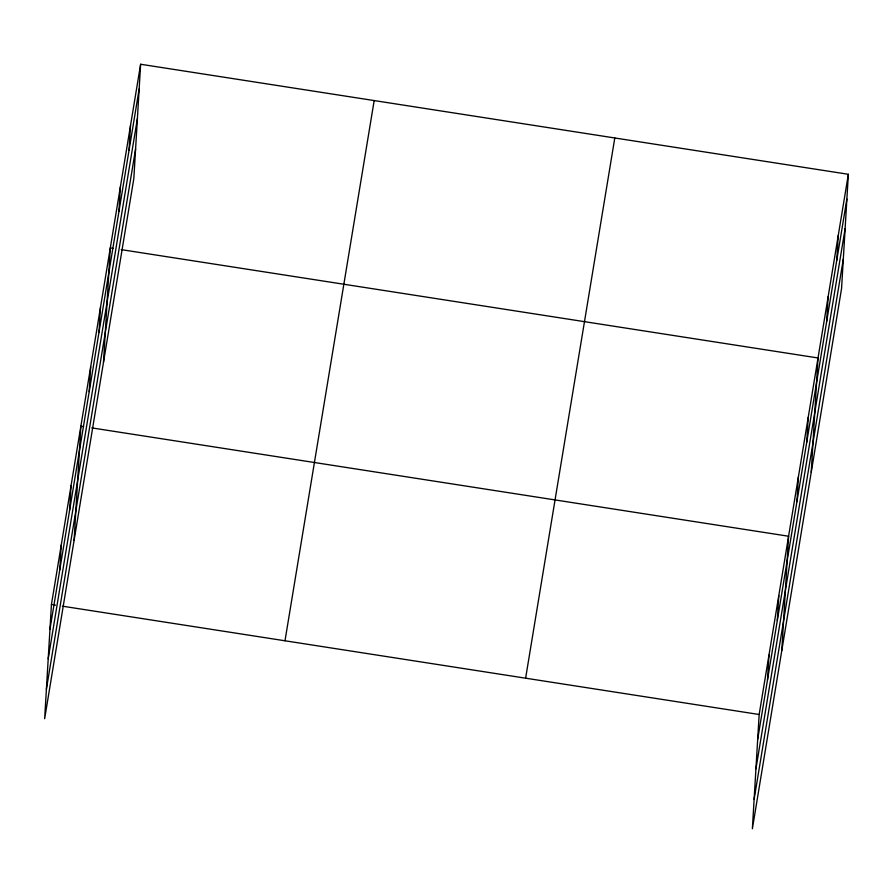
<?xml version="1.0" encoding="UTF-8"?>
<svg xmlns="http://www.w3.org/2000/svg" width="893" height="893" viewBox="0 0 893 893"><rect width="100%" height="100%" fill="white"/><g stroke="black" fill="none" stroke-linecap="round" stroke-linejoin="round"><path stroke-width="1.34" d="M140.625 64.251L51.437 604.461L44.65 718.709L133.838 178.5L140.625 64.251L848.35 174.291L841.563 288.539L752.375 828.749L759.162 714.5L848.35 174.291M59.775 569.857L61.249 545.043M69.587 510.428L71.06 485.625M74.086 540.432L80.872 426.195L83.596 426.62M89.2 391.592L90.684 366.777M99.011 332.163L100.485 307.348M103.51 362.167L110.297 247.93L113.031 248.354M118.936 211.518L120.41 186.704M129.038 150.292L130.512 125.478M767.5 679.897L768.973 655.082M777.312 620.468L778.785 595.664M781.81 650.472L788.597 536.235L91.789 427.892M796.936 501.632L798.409 476.817M806.747 442.202L808.221 417.388M811.235 472.207L818.021 357.97L121.225 249.627M826.661 321.558L828.135 296.744M836.763 260.332L838.237 235.518M49.963 629.275L139.152 89.066M48.211 658.788L137.399 118.579M46.403 689.195L135.591 148.986M284.99 640.783L374.178 100.574M525.62 678.189L614.797 137.98M757.688 739.315L846.877 199.106M755.936 768.828L845.124 228.619M754.127 799.235L843.316 259.026M51.437 604.461L55.533 605.108M62.365 606.168L759.162 714.5"/></g></svg>
